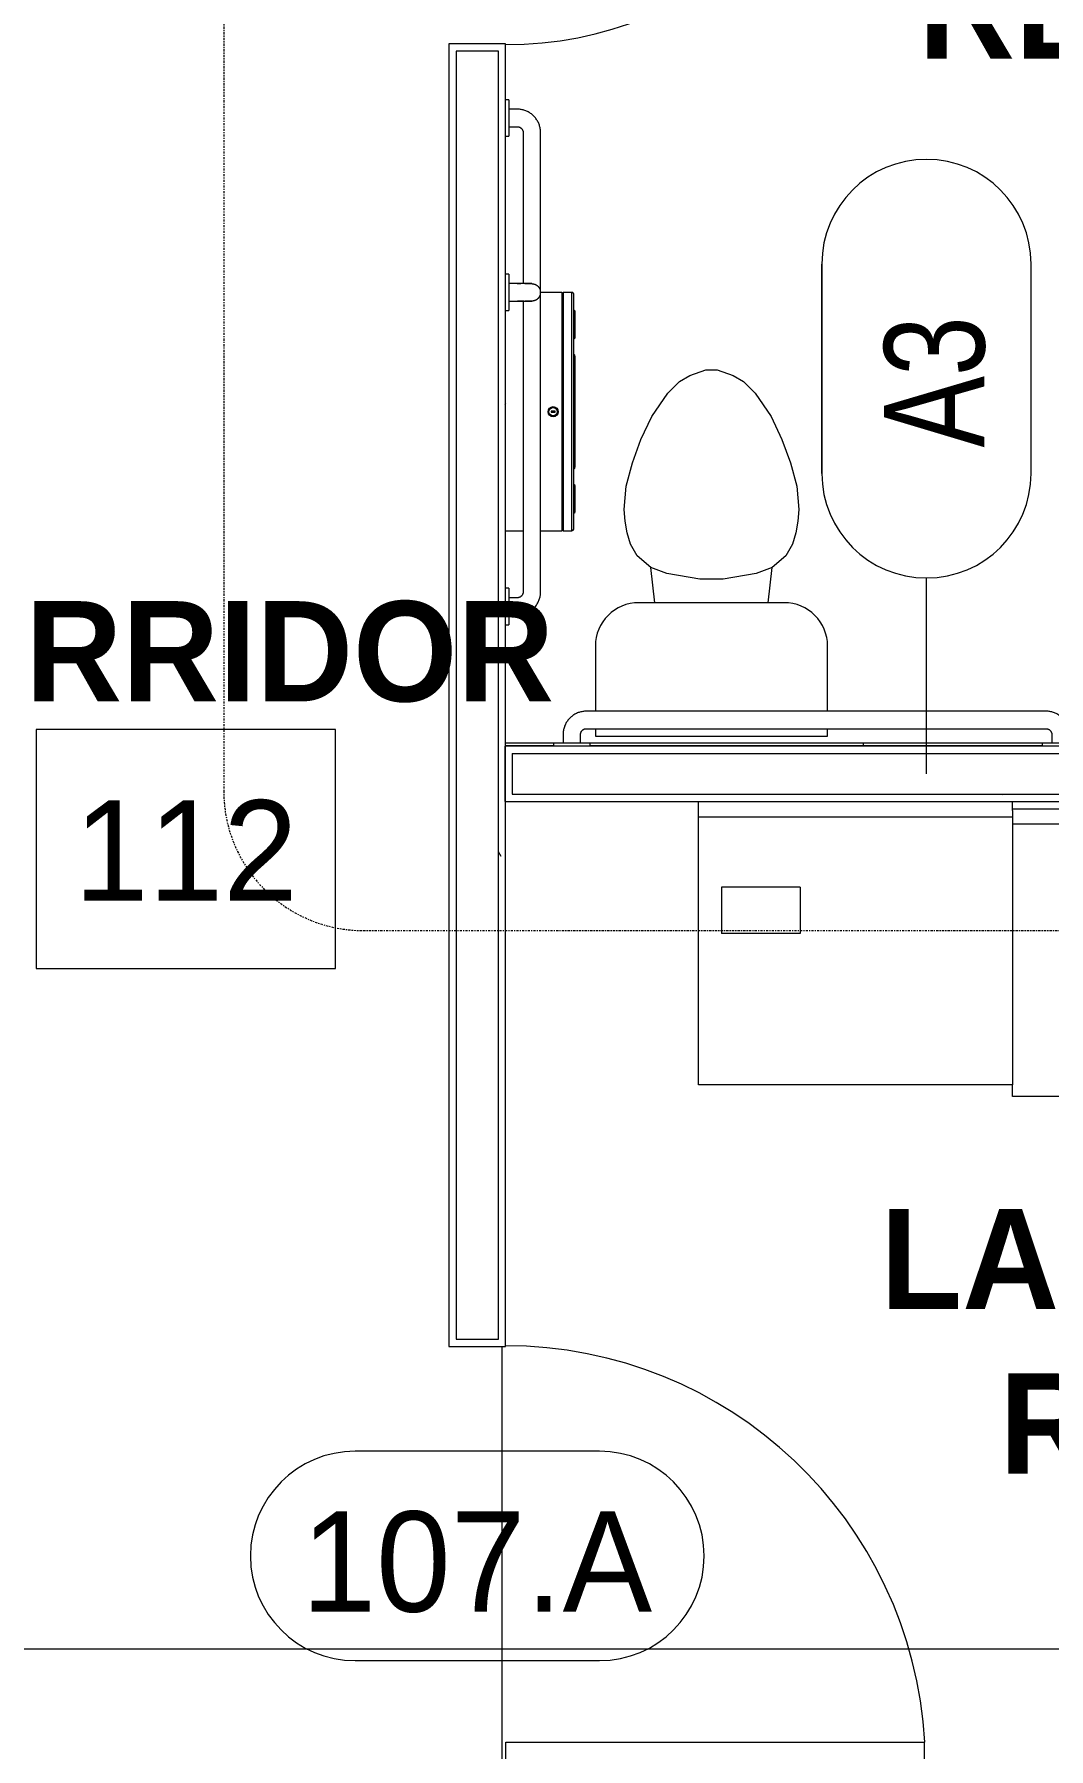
# Model space of a CAD drawing. Header units: inches. Extents: x 23906 to 26777, y -23220 to -20467.
# Drawn here: x 25134.3 to 25221.5, y -22551.6 to -22404.2 of the extents above; entities that cross this region are included whole.
import ezdxf

# ---------------------------------------------------------------- set-up
doc = ezdxf.new("R2010")
doc.units = ezdxf.units.IN
doc.header["$MEASUREMENT"] = 0
doc.linetypes.add('Dash Dot 3_16_', pattern=[0.3125, 0.1875, -0.0625, 0, -0.0625])
doc.linetypes.add('Grid Line 1_2_', pattern=[0.875, 0.5, -0.125, 0.125, -0.125])
for name, color, linetype, lineweight in [('A-ANNO-SYMB', 150, 'Continuous', 9), ('A-AREA-IDEN', 2, 'Continuous', 9), ('A-DOOR', 31, 'Continuous', 20), ('A-DOOR-IDEN', 31, 'Continuous', 9), ('A-FLOR', 192, 'Continuous', 20), ('A-WALL', 113, 'Continuous', 20), ('A-WALL-IDEN', 211, 'Continuous', 9), ('A-WALL-PATT', 111, 'Continuous', 50), ('I-WALL', 2, 'Continuous', 20), ('P-SANR-FIXT', 6, 'Continuous', 20), ('Q-SPCQ', 91, 'Continuous', 20), ('S-GRID', 1, 'Continuous', 9)]:
    doc.layers.add(name, color=color, linetype=linetype, lineweight=lineweight)
doc.styles.add('Century Gothic', font='GOTHIC.TTF', dxfattribs={"height": 8.622671})
doc.styles.add('Century Gothic_1', font='GOTHIC.TTF', dxfattribs={"width": 0.8, "height": 8.622671})
doc.styles.add('Century Gothic_B', font='GOTHICB.TTF', dxfattribs={"height": 8.616719})
pattern_1 = [(0, (0, 0), (30.72, 7.68), [1.267, -21.773, 1.267, -21.773, -122.88]), (0, (0, 0), (30.72, 7.68), [-46.08, 1.267, -44.813, 1.267, -21.773, -53.76]), (0, (0, 0), (30.72, 7.68), [-115.2, 1.267, -14.093, 1.267, -37.133]), (120, (11.52, 3.84), (-22.0110751, 22.7643004), [1.267, -21.773, 1.267, -21.773, -122.88]), (120, (11.52, 3.84), (-22.0110751, 22.7643004), [-46.08, 1.267, -44.813, 1.267, -21.773, -53.76]), (120, (11.52, 3.84), (-22.0110751, 22.7643004), [-115.2, 1.267, -14.093, 1.267, -37.133]), (240, (15.36, 19.2), (-8.7089249, -30.4443004), [1.267, -21.773, 1.267, -21.773, -122.88]), (240, (15.36, 19.2), (-8.7089249, -30.4443004), [-46.08, 1.267, -44.813, 1.267, -21.773, -53.76]), (240, (15.36, 19.2), (-8.7089249, -30.4443004), [-115.2, 1.267, -14.093, 1.267, -37.133])]

# ---------------------------------------------------------------- blocks, each defined once
blk = doc.blocks.new('Toilet-Domestic-3D - Toilet-Domestic-3D-V31-Enlarged First Floor Plan _East_')
at = {"layer": 'P-SANR-FIXT', "color": 43, "lineweight": 13}
for p, q in [((-1.87, 11.5), (-0.5, 12)), ((-0.5, 12), (0.5, 12)), ((0.5, 12), (1.87, 11.5)), ((-3.74, 10), (-2.74, 11)), ((-2.74, 11), (-1.87, 11.5)), ((1.87, 11.5), (2.74, 11)), ((2.74, 11), (3.74, 10)), ((-5.13, 8), (-3.74, 10)), ((3.74, 10), (5.13, 8)), ((-6.06, 6), (-5.13, 8)), ((5.13, 8), (6.06, 6)), ((-6.79, 4), (-6.06, 6)), ((6.06, 6), (6.79, 4)), ((-7.33, 1.99), (-6.79, 4)), ((6.79, 4), (7.33, 1.99)), ((-7.5, 0), (-7.33, 1.99)), ((7.33, 1.99), (7.5, 0)), ((-7.41, -1), (-7.5, 0)), ((-7.24, -2), (-7.41, -1)), ((7.41, -1), (7.24, -2)), ((7.5, 0), (7.41, -1)), ((-6.97, -3), (-7.24, -2)), ((7.24, -2), (6.97, -3)), ((-6.4, -4), (-6.97, -3)), ((-5.21, -5), (-6.4, -4)), ((6.4, -4), (5.21, -5)), ((6.97, -3), (6.4, -4)), ((-3.84, -5.5), (-5.21, -5)), ((-4.86, -8.02), (-5.21, -5)), ((-1, -6), (-3.84, -5.5)), ((3.84, -5.5), (1, -6)), ((5.21, -5), (3.84, -5.5)), ((4.86, -8.02), (5.21, -5)), ((1, -6), (-1, -6)), ((6.25, -8.02), (-6.25, -8.02)), ((-9.98, -11.75), (-9.98, -17.35)), ((9.98, -17.35), (9.98, -11.75)), ((-9.98, -18.85), (-9.98, -19.48)), ((9.98, -19.48), (9.98, -18.85)), ((-9.98, -19.48), (9.98, -19.48))]:
    blk.add_line(p, q, dxfattribs=at)
for centre, start, end in [((-6.25, -11.75), 90, 180), ((6.25, -11.75), 0, 90)]:
    blk.add_arc(centre, 3.73, start, end, dxfattribs=at)
blk = doc.blocks.new('817_Grab_Bars - 8170-001420-V32-Enlarged First Floor Plan _East_')
at = {"layer": 'Q-SPCQ', "color": 43, "lineweight": 13}
for p, q in [((25508.48, -22643.55), (25507.77, -22643.55)), ((25508.77, -22642.74), (25508.48, -22642.74)), ((25508.48, -22644.3), (25508.48, -22642.74)), ((25507.77, -22645.05), (25508.48, -22645.05)), ((25508.48, -22645.87), (25508.48, -22644.3)), ((25505.77, -22645.55), (25505.77, -22685.05)), ((25507.27, -22685.05), (25507.27, -22645.55)), ((25508.48, -22645.87), (25508.77, -22645.87)), ((25508.77, -22684.74), (25508.48, -22684.74)), ((25508.48, -22686.3), (25508.48, -22684.74)), ((25508.48, -22685.55), (25507.77, -22685.55)), ((25508.48, -22687.87), (25508.48, -22686.3)), ((25507.77, -22687.05), (25508.48, -22687.05)), ((25508.48, -22687.87), (25508.77, -22687.87))]:
    blk.add_line(p, q, dxfattribs=at)
at = {"layer": 'Q-SPCQ', "color": 43, "lineweight": 13, "flags": 128}
for points in [[(25507.77, -22643.55), (25507.69, -22643.55), (25507.61, -22643.56), (25507.53, -22643.57), (25507.45, -22643.58), (25507.37, -22643.59), (25507.29, -22643.61), (25507.21, -22643.63), (25507.14, -22643.65), (25507.06, -22643.68), (25506.99, -22643.71), (25506.91, -22643.74), (25506.84, -22643.78), (25506.77, -22643.82), (25506.7, -22643.86), (25506.64, -22643.9), (25506.57, -22643.95), (25506.51, -22644), (25506.45, -22644.05), (25506.39, -22644.1), (25506.33, -22644.16), (25506.28, -22644.22), (25506.22, -22644.28), (25506.17, -22644.34), (25506.13, -22644.41), (25506.08, -22644.47), (25506.04, -22644.54), (25506, -22644.61), (25505.97, -22644.68), (25505.93, -22644.75), (25505.9, -22644.83), (25505.87, -22644.9), (25505.85, -22644.98), (25505.83, -22645.06), (25505.81, -22645.13), (25505.79, -22645.21), (25505.78, -22645.29), (25505.77, -22645.37), (25505.77, -22645.45), (25505.77, -22645.53), (25505.77, -22645.55)], [(25507.27, -22645.55), (25507.27, -22645.53), (25507.27, -22645.51), (25507.27, -22645.49), (25507.27, -22645.47), (25507.28, -22645.45), (25507.28, -22645.43), (25507.28, -22645.41), (25507.29, -22645.4), (25507.3, -22645.38), (25507.3, -22645.36), (25507.31, -22645.34), (25507.32, -22645.32), (25507.33, -22645.3), (25507.34, -22645.29), (25507.35, -22645.27), (25507.36, -22645.25), (25507.38, -22645.24), (25507.39, -22645.22), (25507.4, -22645.21), (25507.42, -22645.19), (25507.43, -22645.18), (25507.45, -22645.17), (25507.46, -22645.16), (25507.48, -22645.14), (25507.5, -22645.13), (25507.51, -22645.12), (25507.53, -22645.11), (25507.55, -22645.1), (25507.57, -22645.09), (25507.58, -22645.09), (25507.6, -22645.08), (25507.62, -22645.07), (25507.64, -22645.07), (25507.66, -22645.06), (25507.68, -22645.06), (25507.7, -22645.06), (25507.72, -22645.05), (25507.74, -22645.05), (25507.76, -22645.05), (25507.77, -22645.05)], [(25505.77, -22685.05), (25505.77, -22685.13), (25505.77, -22685.21), (25505.78, -22685.29), (25505.79, -22685.37), (25505.81, -22685.45), (25505.82, -22685.53), (25505.84, -22685.61), (25505.87, -22685.68), (25505.89, -22685.76), (25505.92, -22685.83), (25505.96, -22685.9), (25505.99, -22685.98), (25506.03, -22686.05), (25506.07, -22686.12), (25506.11, -22686.18), (25506.16, -22686.25), (25506.21, -22686.31), (25506.26, -22686.37), (25506.32, -22686.43), (25506.37, -22686.49), (25506.43, -22686.54), (25506.49, -22686.59), (25506.55, -22686.64), (25506.62, -22686.69), (25506.68, -22686.74), (25506.75, -22686.78), (25506.82, -22686.82), (25506.89, -22686.85), (25506.97, -22686.89), (25507.04, -22686.92), (25507.12, -22686.94), (25507.19, -22686.97), (25507.27, -22686.99), (25507.35, -22687.01), (25507.43, -22687.02), (25507.5, -22687.04), (25507.58, -22687.04), (25507.66, -22687.05), (25507.74, -22687.05), (25507.77, -22687.05)], [(25507.77, -22685.55), (25507.75, -22685.55), (25507.73, -22685.55), (25507.71, -22685.55), (25507.69, -22685.55), (25507.67, -22685.54), (25507.65, -22685.54), (25507.63, -22685.53), (25507.61, -22685.53), (25507.59, -22685.52), (25507.57, -22685.51), (25507.55, -22685.51), (25507.53, -22685.5), (25507.52, -22685.49), (25507.5, -22685.48), (25507.48, -22685.47), (25507.47, -22685.45), (25507.45, -22685.44), (25507.44, -22685.43), (25507.42, -22685.42), (25507.41, -22685.4), (25507.39, -22685.39), (25507.38, -22685.37), (25507.37, -22685.36), (25507.36, -22685.34), (25507.34, -22685.32), (25507.33, -22685.31), (25507.32, -22685.29), (25507.32, -22685.27), (25507.31, -22685.25), (25507.3, -22685.23), (25507.29, -22685.22), (25507.29, -22685.2), (25507.28, -22685.18), (25507.28, -22685.16), (25507.27, -22685.14), (25507.27, -22685.12), (25507.27, -22685.1), (25507.27, -22685.08), (25507.27, -22685.06), (25507.27, -22685.05)]]:
    blk.add_lwpolyline(points, dxfattribs=at)
blk = doc.blocks.new('817_Grab_Bars - 8170-001420-25752-Enlarged First Floor Plan _East_')
at = {"layer": 'Q-SPCQ', "color": 43, "lineweight": 13}
for p, q in [((25495.52, -22688.3), (25456.02, -22688.3)), ((25453.2, -22691.02), (25453.2, -22691.3)), ((25453.2, -22691.02), (25454.77, -22691.02)), ((25454.02, -22690.3), (25454.02, -22691.02)), ((25454.77, -22691.02), (25456.33, -22691.02)), ((25455.52, -22691.02), (25455.52, -22690.3)), ((25456.02, -22689.8), (25469.02, -22689.8)), ((25456.33, -22691.3), (25456.33, -22691.02)), ((25470.51, -22689.8), (25495.52, -22689.8)), ((25495.2, -22691.02), (25495.2, -22691.3)), ((25495.2, -22691.02), (25496.77, -22691.02)), ((25496.02, -22690.3), (25496.02, -22691.02)), ((25496.77, -22691.02), (25498.33, -22691.02)), ((25497.52, -22691.02), (25497.52, -22690.3)), ((25498.33, -22691.3), (25498.33, -22691.02))]:
    blk.add_line(p, q, dxfattribs=at)
at = {"layer": 'Q-SPCQ', "color": 43, "lineweight": 13, "flags": 128}
for points in [[(25456.02, -22688.3), (25455.94, -22688.3), (25455.86, -22688.31), (25455.78, -22688.32), (25455.7, -22688.33), (25455.62, -22688.34), (25455.54, -22688.36), (25455.46, -22688.38), (25455.39, -22688.4), (25455.31, -22688.43), (25455.24, -22688.46), (25455.16, -22688.49), (25455.09, -22688.53), (25455.02, -22688.57), (25454.95, -22688.61), (25454.89, -22688.65), (25454.82, -22688.7), (25454.76, -22688.75), (25454.7, -22688.8), (25454.64, -22688.85), (25454.58, -22688.91), (25454.53, -22688.97), (25454.47, -22689.03), (25454.42, -22689.09), (25454.38, -22689.16), (25454.33, -22689.22), (25454.29, -22689.29), (25454.25, -22689.36), (25454.22, -22689.43), (25454.18, -22689.5), (25454.15, -22689.58), (25454.12, -22689.65), (25454.1, -22689.73), (25454.08, -22689.81), (25454.06, -22689.88), (25454.04, -22689.96), (25454.03, -22690.04), (25454.02, -22690.12), (25454.02, -22690.2), (25454.02, -22690.28), (25454.02, -22690.3)], [(25497.52, -22690.3), (25497.51, -22690.22), (25497.51, -22690.14), (25497.5, -22690.06), (25497.49, -22689.98), (25497.48, -22689.91), (25497.46, -22689.83), (25497.44, -22689.75), (25497.41, -22689.67), (25497.39, -22689.6), (25497.36, -22689.52), (25497.32, -22689.45), (25497.29, -22689.38), (25497.25, -22689.31), (25497.21, -22689.24), (25497.17, -22689.17), (25497.12, -22689.11), (25497.07, -22689.05), (25497.02, -22688.98), (25496.96, -22688.92), (25496.91, -22688.87), (25496.85, -22688.81), (25496.79, -22688.76), (25496.73, -22688.71), (25496.66, -22688.66), (25496.6, -22688.62), (25496.53, -22688.58), (25496.46, -22688.54), (25496.39, -22688.5), (25496.31, -22688.47), (25496.24, -22688.44), (25496.16, -22688.41), (25496.09, -22688.39), (25496.01, -22688.37), (25495.93, -22688.35), (25495.86, -22688.33), (25495.78, -22688.32), (25495.7, -22688.31), (25495.62, -22688.31), (25495.54, -22688.3), (25495.52, -22688.3)], [(25455.52, -22690.3), (25455.52, -22690.28), (25455.52, -22690.26), (25455.52, -22690.24), (25455.52, -22690.22), (25455.53, -22690.2), (25455.53, -22690.18), (25455.53, -22690.16), (25455.54, -22690.15), (25455.55, -22690.13), (25455.55, -22690.11), (25455.56, -22690.09), (25455.57, -22690.07), (25455.58, -22690.05), (25455.59, -22690.04), (25455.6, -22690.02), (25455.61, -22690), (25455.63, -22689.99), (25455.64, -22689.97), (25455.65, -22689.96), (25455.67, -22689.94), (25455.68, -22689.93), (25455.7, -22689.92), (25455.71, -22689.91), (25455.73, -22689.89), (25455.75, -22689.88), (25455.76, -22689.87), (25455.78, -22689.86), (25455.8, -22689.85), (25455.82, -22689.84), (25455.83, -22689.84), (25455.85, -22689.83), (25455.87, -22689.82), (25455.89, -22689.82), (25455.91, -22689.81), (25455.93, -22689.81), (25455.95, -22689.81), (25455.97, -22689.8), (25455.99, -22689.8), (25456.01, -22689.8), (25456.02, -22689.8)], [(25495.52, -22689.8), (25495.54, -22689.8), (25495.56, -22689.8), (25495.58, -22689.81), (25495.59, -22689.81), (25495.61, -22689.81), (25495.63, -22689.82), (25495.65, -22689.82), (25495.67, -22689.83), (25495.69, -22689.83), (25495.71, -22689.84), (25495.73, -22689.85), (25495.75, -22689.86), (25495.76, -22689.87), (25495.78, -22689.88), (25495.8, -22689.89), (25495.81, -22689.9), (25495.83, -22689.91), (25495.84, -22689.93), (25495.86, -22689.94), (25495.87, -22689.95), (25495.89, -22689.97), (25495.9, -22689.98), (25495.91, -22690), (25495.92, -22690.02), (25495.94, -22690.03), (25495.95, -22690.05), (25495.96, -22690.07), (25495.97, -22690.08), (25495.97, -22690.1), (25495.98, -22690.12), (25495.99, -22690.14), (25495.99, -22690.16), (25496, -22690.18), (25496, -22690.2), (25496.01, -22690.22), (25496.01, -22690.24), (25496.01, -22690.26), (25496.01, -22690.28), (25496.02, -22690.3), (25496.02, -22690.3)]]:
    blk.add_lwpolyline(points, dxfattribs=at)
blk = doc.blocks.new('Dispenser-Toilet_Tissue-Frost_Products_LTD_-Jumbo-169 - Steel-Brushed-Stainless_Steel-39538-Enlarged First Floor Plan _East_')
at = {"layer": 'Q-SPCQ', "color": 43, "lineweight": 13}
for p, q in [((25490.26, -22685.6), (25469.77, -22685.6)), ((25469.77, -22685.6), (25469.77, -22686.37)), ((25469.77, -22686.37), (25469.83, -22686.37)), ((25469.77, -22686.46), (25490.26, -22686.46)), ((25469.77, -22686.46), (25469.77, -22688.3)), ((25469.83, -22686.37), (25490.21, -22686.37)), ((25469.83, -22686.37), (25469.83, -22686.4)), ((25490.21, -22686.4), (25469.83, -22686.4)), ((25471.28, -22685.44), (25469.93, -22685.44)), ((25488.75, -22685.44), (25471.28, -22685.44)), ((25473.61, -22685.34), (25471.44, -22685.34)), ((25475.08, -22685.44), (25473.77, -22685.44)), ((25484.77, -22685.34), (25475.26, -22685.34)), ((25486.26, -22685.44), (25484.95, -22685.44)), ((25488.59, -22685.34), (25486.42, -22685.34)), ((25490.11, -22685.44), (25488.75, -22685.44)), ((25490.21, -22686.4), (25490.21, -22686.37)), ((25490.21, -22686.37), (25490.26, -22686.37)), ((25490.26, -22686.37), (25490.26, -22685.6)), ((25490.26, -22688.3), (25490.26, -22686.46)), ((25480.06, -22687.06), (25479.98, -22687.06)), ((25479.98, -22687.06), (25479.98, -22687.4)), ((25479.98, -22687.4), (25480.06, -22687.4)), ((25480.06, -22687.4), (25480.06, -22687.06)), ((25490.26, -22691.3), (25490.26, -22689.8))]:
    blk.add_line(p, q, dxfattribs=at)
for radius in [0.438, 0.358]:
    blk.add_circle((25480.02, -22687.22), radius, dxfattribs=at)
for centre, radius, start, end in [((25469.93, -22685.6), 0.16, 90, 180), ((25469.83, -22686.46), 0.06, 90, 180), ((25471.44, -22685.52), 0.18, 90, 153.6122), ((25472.99, -22685.46), 0.118, 100.8116, 172.3569), ((25472.99, -22685.49), 0.151, 19.6341, 87.321), ((25473.01, -22685.49), 0.151, 19.6341, 86.8331), ((25473.02, -22685.52), 0.18, 26.3878, 90), ((25473.59, -22685.46), 0.119, 100.0401, 171.5195), ((25473.59, -22685.49), 0.151, 19.6341, 87.321), ((25473.6, -22685.49), 0.151, 19.6341, 87.321), ((25473.61, -22685.52), 0.18, 26.3878, 90), ((25475.26, -22685.56), 0.22, 90, 146.9443), ((25484.77, -22685.56), 0.22, 33.0557, 90), ((25486.42, -22685.52), 0.18, 90, 153.6122), ((25486.43, -22685.49), 0.151, 92.679, 160.3659), ((25486.44, -22685.49), 0.151, 92.679, 160.3659), ((25486.44, -22685.46), 0.119, 8.4805, 79.9599), ((25487.01, -22685.52), 0.18, 90, 153.6084), ((25487.02, -22685.49), 0.151, 93.1667, 160.3726), ((25487.04, -22685.49), 0.151, 92.679, 160.3653), ((25487.04, -22685.46), 0.118, 7.6431, 79.1884), ((25488.59, -22685.52), 0.18, 26.3878, 90), ((25490.1, -22685.6), 0.16, 0, 89.0019), ((25490.2, -22686.46), 0.0601, 0, 87.3185)]:
    blk.add_arc(centre, radius, start, end, dxfattribs=at)
blk = doc.blocks.new('817_Grab_Bars - 8170-001180-V34-Enlarged First Floor Plan _East_')
at = {"layer": 'Q-SPCQ', "color": 43, "lineweight": 13}
for p, q in [((25468.2, -22631.3), (25468.2, -22631.58)), ((25471.33, -22631.58), (25468.2, -22631.58)), ((25469.02, -22631.58), (25469.02, -22632.3)), ((25470.52, -22632.3), (25470.52, -22631.58)), ((25471.33, -22631.58), (25471.33, -22631.3))]:
    blk.add_line(p, q, dxfattribs=at)
at = {"layer": 'Q-SPCQ', "color": 43, "lineweight": 13, "flags": 128}
for points in [[(25469.02, -22632.3), (25469.02, -22632.35), (25469.02, -22632.4), (25469.02, -22632.45), (25469.02, -22632.5), (25469.02, -22632.55), (25469.02, -22632.6), (25469.02, -22632.65), (25469.02, -22632.7), (25469.02, -22632.74), (25469.02, -22632.79), (25469.02, -22632.84), (25469.02, -22632.88), (25469.02, -22632.92), (25469.02, -22632.97), (25469.02, -22633.01), (25469.02, -22633.05), (25469.02, -22633.09), (25469.02, -22633.13), (25469.02, -22633.16), (25469.02, -22633.2), (25469.02, -22633.23), (25469.02, -22633.27), (25469.02, -22633.3), (25469.02, -22633.33), (25469.02, -22633.35), (25469.02, -22633.38), (25469.02, -22633.41), (25469.02, -22633.43), (25469.02, -22633.45), (25469.02, -22633.47), (25469.02, -22633.49), (25469.02, -22633.5), (25469.02, -22633.51), (25469.02, -22633.53), (25469.02, -22633.53), (25469.02, -22633.54), (25469.02, -22633.55), (25469.02, -22633.55), (25469.02, -22633.55)], [(25469.02, -22632.89), (25469.02, -22632.85), (25469.02, -22632.8), (25469.02, -22632.76), (25469.02, -22632.71), (25469.02, -22632.66), (25469.02, -22632.61), (25469.02, -22632.56), (25469.02, -22632.52), (25469.02, -22632.47), (25469.02, -22632.42), (25469.02, -22632.37), (25469.02, -22632.32)], [(25469.02, -22633.55), (25469.02, -22633.55), (25469.02, -22633.55), (25469.02, -22633.54), (25469.02, -22633.54), (25469.02, -22633.53), (25469.02, -22633.52), (25469.02, -22633.5), (25469.02, -22633.49), (25469.02, -22633.47), (25469.02, -22633.45), (25469.02, -22633.43), (25469.02, -22633.41), (25469.02, -22633.39), (25469.02, -22633.36), (25469.02, -22633.33), (25469.02, -22633.31), (25469.02, -22633.27), (25469.02, -22633.24), (25469.02, -22633.21), (25469.02, -22633.17), (25469.02, -22633.14), (25469.02, -22633.1), (25469.02, -22633.06), (25469.02, -22633.02), (25469.02, -22632.98)], [(25469.53, -22634.26), (25469.5, -22634.25), (25469.47, -22634.24), (25469.45, -22634.23), (25469.42, -22634.22), (25469.39, -22634.2), (25469.37, -22634.19), (25469.34, -22634.17), (25469.32, -22634.15), (25469.29, -22634.14), (25469.27, -22634.12), (25469.25, -22634.1), (25469.23, -22634.08), (25469.21, -22634.05), (25469.19, -22634.03), (25469.17, -22634.01), (25469.15, -22633.98), (25469.13, -22633.96), (25469.12, -22633.93), (25469.1, -22633.91), (25469.09, -22633.88), (25469.08, -22633.85), (25469.07, -22633.82), (25469.06, -22633.8), (25469.05, -22633.77), (25469.04, -22633.74), (25469.03, -22633.71), (25469.03, -22633.68), (25469.02, -22633.65), (25469.02, -22633.62), (25469.02, -22633.59), (25469.02, -22633.56), (25469.02, -22633.55)], [(25470.52, -22633.55), (25470.51, -22633.58), (25470.51, -22633.61), (25470.51, -22633.64), (25470.51, -22633.67), (25470.5, -22633.7), (25470.49, -22633.73), (25470.49, -22633.76), (25470.48, -22633.79), (25470.47, -22633.82), (25470.46, -22633.84), (25470.44, -22633.87), (25470.43, -22633.9), (25470.42, -22633.93), (25470.4, -22633.95), (25470.38, -22633.98), (25470.37, -22634), (25470.35, -22634.02), (25470.33, -22634.05), (25470.31, -22634.07), (25470.29, -22634.09), (25470.27, -22634.11), (25470.24, -22634.13), (25470.22, -22634.15), (25470.2, -22634.17), (25470.17, -22634.18), (25470.14, -22634.2), (25470.12, -22634.21), (25470.09, -22634.23), (25470.06, -22634.24), (25470.04, -22634.25), (25470.01, -22634.26), (25469.98, -22634.27), (25469.95, -22634.28)], [(25470.52, -22633.55), (25470.52, -22633.55), (25470.52, -22633.55), (25470.52, -22633.54), (25470.52, -22633.54), (25470.52, -22633.53), (25470.52, -22633.52), (25470.52, -22633.5), (25470.52, -22633.49), (25470.52, -22633.47), (25470.52, -22633.45), (25470.52, -22633.43), (25470.52, -22633.41), (25470.52, -22633.39), (25470.52, -22633.36), (25470.52, -22633.33), (25470.52, -22633.31), (25470.52, -22633.27), (25470.52, -22633.24), (25470.52, -22633.21), (25470.52, -22633.17), (25470.52, -22633.14), (25470.52, -22633.1), (25470.52, -22633.06), (25470.52, -22633.02), (25470.52, -22632.98), (25470.52, -22632.94), (25470.52, -22632.89), (25470.52, -22632.85), (25470.52, -22632.8), (25470.52, -22632.76), (25470.52, -22632.71), (25470.52, -22632.66), (25470.52, -22632.61), (25470.52, -22632.56), (25470.52, -22632.52), (25470.52, -22632.47), (25470.52, -22632.42), (25470.52, -22632.37), (25470.52, -22632.32), (25470.52, -22632.3)], [(25470.52, -22632.3), (25470.52, -22632.35), (25470.52, -22632.4), (25470.52, -22632.45), (25470.52, -22632.5), (25470.52, -22632.55), (25470.52, -22632.6)], [(25470.52, -22632.97), (25470.52, -22633.01), (25470.52, -22633.05), (25470.52, -22633.09), (25470.52, -22633.13), (25470.52, -22633.16), (25470.52, -22633.2), (25470.52, -22633.23), (25470.52, -22633.27), (25470.52, -22633.3), (25470.52, -22633.33), (25470.52, -22633.35), (25470.52, -22633.38), (25470.52, -22633.41), (25470.52, -22633.43), (25470.52, -22633.45), (25470.52, -22633.47), (25470.52, -22633.49), (25470.52, -22633.5), (25470.52, -22633.51), (25470.52, -22633.53), (25470.52, -22633.53), (25470.52, -22633.54), (25470.52, -22633.55), (25470.52, -22633.55), (25470.52, -22633.55)]]:
    blk.add_lwpolyline(points, dxfattribs=at)
blk = doc.blocks.new('Locker Rooms and Restrooms_rvt-1-Enlarged First Floor Plan _East_')
at = {"layer": 'A-WALL-PATT', "lineweight": 9}
h = blk.add_hatch(dxfattribs=at)
h.set_pattern_fill('FP_8', color=8, style=0, pattern_type=2)
h.set_pattern_definition(pattern_1)
h.paths.add_polyline_path([(25175.39, -22469.55), (25175.39, -22466.05), (25262.02, -22466.05), (25262.02, -22465.43), (25174.77, -22465.43), (25174.77, -22469.55)], flags=0)
h.paths.add_polyline_path([(25266.05, -22466.05), (25266.05, -22465.43), (25265.52, -22465.43), (25265.52, -22466.05)], flags=0)
h = blk.add_hatch(dxfattribs=at)
h.set_pattern_fill('FP_26', color=8, style=0, pattern_type=2)
h.set_pattern_definition([(180, (25265.515, -22477.428), (48, -24), [48, 0, 0, 0]), (270, (25241.515, -22465.43), (48, 3e-15), [12, -12]), (270, (25253.515, -22477.43), (48, 3e-15), [12, -12]), (270, (25229.515, -22477.43), (48, 3e-15), [12, -12]), (180, (25265.515, -22489.428), (48, -24), [48, 0, 0, 0]), (270, (25217.515, -22465.43), (48, 3e-15), [12, -12])])
h.paths.add_polyline_path([(25174.83, -22465.43), (25178.95, -22465.43), (25178.95, -22465.18), (25174.83, -22465.18)], flags=0)
h.paths.add_polyline_path([(25261.39, -22465.43), (25261.39, -22465.18), (25255.17, -22465.18), (25255.17, -22465.43), (25260.23, -22465.43)], flags=0)
h.paths.add_polyline_path([(25182.08, -22465.43), (25220.95, -22465.43), (25220.95, -22465.18), (25182.08, -22465.18)], flags=0)
h.paths.add_polyline_path([(25232.93, -22465.43), (25232.93, -22465.18), (25224.08, -22465.18), (25224.08, -22465.43), (25226.53, -22465.43)], flags=0)
h = blk.add_hatch(dxfattribs=at)
h.set_pattern_fill('FP_8', color=8, style=0, pattern_type=2)
h.set_pattern_definition(pattern_1)
h.paths.add_polyline_path([(25184.4, -22470.18), (25266.05, -22470.18), (25266.05, -22469.55), (25174.77, -22469.55), (25174.77, -22470.18), (25175.98, -22470.18)], flags=0)
at = {"layer": 'A-WALL', "color": 43, "lineweight": 13}
for p, q in [((25178.95, -22465.18), (25174.83, -22465.18)), ((25220.95, -22465.18), (25182.08, -22465.18))]:
    blk.add_line(p, q, dxfattribs=at)
at = {"layer": 'A-WALL', "color": 7}
for p, q in [((25175.39, -22466.05), (25175.39, -22469.55)), ((25175.39, -22466.05), (25262.02, -22466.05)), ((25175.39, -22469.55), (25266.05, -22469.55))]:
    blk.add_line(p, q, dxfattribs=at)
at = {"layer": 'I-WALL', "color": 7}
for p, q in [((25261.39, -22465.43), (25174.77, -22465.43)), ((25174.77, -22465.43), (25174.77, -22466.05)), ((25174.77, -22466.05), (25174.77, -22469.55)), ((25174.77, -22469.55), (25174.77, -22470.18)), ((25174.77, -22470.18), (25266.05, -22470.18))]:
    blk.add_line(p, q, dxfattribs=at)
at = {"color": 43, "lineweight": 13}
for name, p, rotation in [('817_Grab_Bars - 8170-001420-25752-Enlarged First Floor Plan _East_', (47866.13, 3043.34), 270), ('817_Grab_Bars - 8170-001180-V34-Enlarged First Floor Plan _East_', (2543.52, -47896.19), 90.00000000000034), ('Dispenser-Toilet_Tissue-Frost_Products_LTD_-Jumbo-169 - Steel-Brushed-Stainless_Steel-39538-Enlarged First Floor Plan _East_', (47866.13, 3043.34), 270), ('817_Grab_Bars - 8170-001420-V32-Enlarged First Floor Plan _East_', (47866.82, 3043.34), 270)]:
    blk.add_blockref(name, p, dxfattribs=dict(at, rotation=rotation))
blk.add_blockref('Toilet-Domestic-3D - Toilet-Domestic-3D-V31-Enlarged First Floor Plan _East_', (25192.52, -22445.08), dxfattribs=at)
blk = doc.blocks.new('Struct_Xcel_Sports Complex_rvt-1-Enlarged First Floor Plan _East_')
at = {"layer": 'A-FLOR', "color": 43, "lineweight": 13}
blk.add_line((25174.52, -22553.05), (25174.52, -22517.05), dxfattribs=at)
blk = doc.blocks.new('Single-Flush - 36_ x 84_-1318898-Enlarged First Floor Plan _East_')
at = {"layer": 'A-DOOR', "color": 7}
for p, q in [((16, 2.44), (16, 38.45)), ((18, 38.45), (16, 38.45)), ((18, 2.44), (18, 38.45)), ((18, 2.44), (16, 2.44))]:
    blk.add_line(p, q, dxfattribs=at)
at = {"layer": 'A-DOOR', "color": 43, "lineweight": 13}
blk.add_arc((18, 2.44), 36.07, 93.1789, 180, dxfattribs=at)
blk = doc.blocks.new('Single-Flush - 32_ x 84_-460923-Enlarged First Floor Plan _East_')
at = {"layer": 'A-DOOR', "color": 7}
for p, q in [((14, -2.44), (14, -34.44)), ((16, -2.44), (14, -2.44)), ((16, -2.44), (16, -34.44)), ((16, -34.44), (14, -34.44))]:
    blk.add_line(p, q, dxfattribs=at)
at = {"layer": 'A-DOOR', "color": 43, "lineweight": 13}
blk.add_arc((16, -2.44), 32.07, 180, 266.4241, dxfattribs=at)
blk = doc.blocks.new('Washing Machine - 26_x26_ - Private-V5-Enlarged First Floor Plan _East_')
at = {"layer": 'P-SANR-FIXT', "color": 43, "lineweight": 13}
for p, q in [((0.63, 13), (1.31, 13)), ((1.31, 13), (1.41, 13)), ((1.31, 13), (1.31, -13)), ((2.59, 13), (2.59, -13)), ((25, 13), (26, 13)), ((26, 13), (26, -13)), ((1.31, -13), (0.63, -13)), ((1.41, -13), (1.31, -13)), ((26, -13), (25, -13))]:
    blk.add_line(p, q, dxfattribs=at)
blk = doc.blocks.new('Dryer - 27_ x 25_ x 35_-V6-Enlarged First Floor Plan _East_')
at = {"layer": 'Q-SPCQ', "color": 43, "lineweight": 13}
for p, q in [((1.42, 0.11), (28.42, 0.11)), ((1.42, -23.48), (1.42, 0.11)), ((28.42, 0.11), (28.42, -24.26)), ((19.67, -12.89), (26.42, -12.89)), ((19.67, -16.89), (19.67, -12.89)), ((26.42, -16.89), (26.42, -12.89)), ((19.67, -16.89), (26.42, -16.89)), ((1.42, -22.89), (28.42, -22.89))]:
    blk.add_line(p, q, dxfattribs=at)
blk = doc.blocks.new('Door Tag - Door Tag-4658-Enlarged First Floor Plan _East_')
at = {"layer": 'A-DOOR-IDEN', "color": 153}
for p, q in [((0.109375, 0.09375), (-0.109375, 0.09375)), ((-0.109375, -0.09375), (0.109375, -0.09375))]:
    blk.add_line(p, q, dxfattribs=at)
for centre, start, end in [((-0.109375, 0), 90, 270), ((0.109375, 0), 270, 90)]:
    blk.add_arc(centre, 0.09375, start, end, dxfattribs=at)
blk = doc.blocks.new('Wall Tag - 1_4_-1369832-Enlarged First Floor Plan _East_')
at = {"layer": 'A-WALL-IDEN', "color": 153}
for p, q in [((-0.0822, 0.0968), (0.1053, 0.0968)), ((0.1053, 0.0968), (-0.0822, 0.0968)), ((-0.0822, -0.0907), (0.1053, -0.0907)), ((-0.0822, -0.0907), (0.1053, -0.0907))]:
    blk.add_line(p, q, dxfattribs=at)
for centre, start, end in [((-0.0822, 0.0031), 90, 270), ((-0.0822, 0.0031), 90, 270), ((0.1053, 0.0031), 270, 90), ((0.1053, 0.0031), 270, 90)]:
    blk.add_arc(centre, 0.0937, start, end, dxfattribs=at)

msp = doc.modelspace()

# ---------------------------------------------------------------- hatches: boundary and pattern name
at = {"layer": 'A-WALL-PATT', "lineweight": 9}
h = msp.add_hatch(dxfattribs=at)
h.set_pattern_fill('FP_8', color=8, style=0, pattern_type=2)
h.set_pattern_definition(pattern_1)
h.paths.add_polyline_path([(25169.95273, -22787.30281), (25170.57773, -22787.30281), (25170.57773, -22627.17781), (25169.95273, -22627.17781), (25169.95273, -22786.55281)], flags=0)
h.paths.add_polyline_path([(25169.95273, -22623.55281), (25170.57773, -22623.55281), (25170.57773, -22602.67781), (25172.39023, -22602.67781), (25172.39023, -22602.05281), (25169.95273, -22602.05281), (25169.95273, -22622.92781)], flags=0)
h.paths.add_polyline_path([(25172.39023, -22566.05281), (25172.39023, -22565.42781), (25170.57773, -22565.42781), (25170.57773, -22553.67781), (25172.39023, -22553.67781), (25172.39023, -22553.05281), (25169.95273, -22553.05281), (25169.95273, -22566.05281)], flags=0)
h.paths.add_polyline_path([(25169.95273, -22517.05281), (25172.39023, -22517.05281), (25172.39023, -22516.42781), (25170.57773, -22516.42781), (25170.57773, -22405.67781), (25172.39023, -22405.67781), (25172.39023, -22405.05281), (25169.95273, -22405.05281), (25169.95273, -22491.69267)], flags=0)
h.paths.add_polyline_path([(25169.95273, -22373.05281), (25172.39023, -22373.05281), (25172.39023, -22372.42781), (25170.57773, -22372.42781), (25170.57773, -22369.55281), (25169.95273, -22369.55281)], flags=0)
h = msp.add_hatch(dxfattribs=at)
h.set_pattern_fill('FP_8', color=8, style=0, pattern_type=2)
h.set_pattern_definition(pattern_1)
h.paths.add_polyline_path([(25174.20273, -22787.30281), (25174.82773, -22787.30281), (25174.82773, -22602.05281), (25172.39023, -22602.05281), (25172.39023, -22602.67781), (25174.20273, -22602.67781), (25174.20273, -22786.55281)], flags=0)
h.paths.add_polyline_path([(25174.82773, -22566.05281), (25174.82773, -22561.17781), (25174.20273, -22561.17781), (25174.20273, -22565.42781), (25172.39023, -22565.42781), (25172.39023, -22566.05281)], flags=0)
h.paths.add_polyline_path([(25174.20273, -22557.55281), (25174.82773, -22557.55281), (25174.82773, -22553.05281), (25172.39023, -22553.05281), (25172.39023, -22553.67781), (25174.20273, -22553.67781)], flags=0)
h.paths.add_polyline_path([(25172.39023, -22517.05281), (25174.82773, -22517.05281), (25174.82773, -22405.05281), (25172.39023, -22405.05281), (25172.39023, -22405.67781), (25174.20273, -22405.67781), (25174.20273, -22516.42781), (25172.39023, -22516.42781)], flags=0)
h.paths.add_polyline_path([(25172.39023, -22373.05281), (25174.82773, -22373.05281), (25174.82773, -22369.55281), (25170.57773, -22369.55281), (25170.57773, -22370.17781), (25174.20273, -22370.17781), (25174.20273, -22372.42781), (25172.39023, -22372.42781)], flags=0)

# ---------------------------------------------------------------- linework, layer by layer
at = {"layer": 'A-ANNO-SYMB', "linetype": 'Dash Dot 3_16_'}
for p, q in [((25150.59347, -22356.77125), (25150.59347, -22469.28469)), ((25162.59347, -22481.28469), (25321.25914, -22481.28469))]:
    msp.add_line(p, q, dxfattribs=at)
msp.add_arc((25162.59347, -22469.28469), 12, 180, 270, dxfattribs=at)
at = {"layer": 'A-AREA-IDEN', "flags": 128}
msp.add_lwpolyline([(25134.48695, -22463.98891), (25134.48695, -22484.56034), (25160.19695, -22484.56034), (25160.19695, -22463.98891)], close=True, dxfattribs=at)
at = {"layer": 'A-WALL', "color": 7}
for p, q in [((25174.20273, -22405.67781), (25170.57773, -22405.67781)), ((25170.57773, -22405.67781), (25170.57773, -22516.42781)), ((25174.20273, -22516.42781), (25174.20273, -22405.67781)), ((25170.57773, -22516.42781), (25174.20273, -22516.42781))]:
    msp.add_line(p, q, dxfattribs=at)
at = {"layer": 'A-WALL-IDEN', "color": 153}
msp.add_line((25211.00203, -22467.80281), (25211.00203, -22450.98419), dxfattribs=at)
at = {"layer": 'I-WALL', "color": 7}
for p, q in [((25174.82773, -22405.05281), (25169.95273, -22405.05281)), ((25169.95273, -22405.05281), (25169.95273, -22517.05281)), ((25174.82773, -22517.05281), (25174.82773, -22405.05281)), ((25169.95273, -22517.05281), (25174.82773, -22517.05281))]:
    msp.add_line(p, q, dxfattribs=at)
at = {"layer": 'S-GRID', "linetype": 'Grid Line 1_2_'}
for p, q in [((26486.39177, -22543.05281), (24012.51838, -22543.05281)), ((26583.90261, -22543.05281), (24110.3815, -22543.05281))]:
    msp.add_line(p, q, dxfattribs=at)

# ---------------------------------------------------------------- block references
at = {"layer": 'A-DOOR', "color": 250, "lineweight": 13}
for name, p, rotation in [('Single-Flush - 32_ x 84_-460923-Enlarged First Floor Plan _East_', (25172.39023, -22389.05281), 90), ('Single-Flush - 36_ x 84_-1318898-Enlarged First Floor Plan _East_', (25172.39023, -22535.05281), 270)]:
    msp.add_blockref(name, p, dxfattribs=dict(at, rotation=rotation))
at = {"layer": 'A-DOOR-IDEN', "color": 153, "xscale": 95.99999999999994, "yscale": 95.99999999999994, "zscale": 95.99999999999994}
msp.add_blockref('Door Tag - Door Tag-4658-Enlarged First Floor Plan _East_', (25172.39023, -22535.05281), dxfattribs=at)
at = {"layer": 'A-WALL-IDEN', "color": 153, "xscale": 95.99999999999994, "yscale": 95.99999999999994, "zscale": 95.99999999999994, "rotation": 89.99999999999991}
msp.add_blockref('Wall Tag - 1_4_-1369832-Enlarged First Floor Plan _East_', (25211.29574, -22434.08887), dxfattribs=at)
at = {"layer": 'P-SANR-FIXT', "color": 43, "lineweight": 13, "rotation": 270}
msp.add_blockref('Washing Machine - 26_x26_ - Private-V5-Enlarged First Floor Plan _East_', (25231.39023, -22469.55281), dxfattribs=at)
at = {"layer": 'Q-SPCQ', "color": 43, "lineweight": 13, "rotation": 180}
msp.add_blockref('Dryer - 27_ x 25_ x 35_-V6-Enlarged First Floor Plan _East_', (25219.81099, -22494.44104), dxfattribs=at)

# ---------------------------------------------------------------- texts
at = {"layer": 'A-AREA-IDEN', "attachment_point": 2}
for s, insert, char_height, width, line_spacing_factor, style in [('RESTROOM', (25243.58433, -22397.72213), 8.616719, 74.736, 0.984796, 'Century Gothic_B'), ('CORRIDOR', (25147.62798, -22452.96504), 8.616719, 74.412, 0.984796, 'Century Gothic_B'), ('112', (25147.34195, -22470.08053), 8.622671, 23.652, 0.984117, 'Century Gothic'), ('LAUNDRY\\PROOM', (25235.19683, -22505.21022), 8.616719, 63.936, 0.984796, 'Century Gothic_B')]:
    msp.add_mtext(s, dxfattribs=dict(at, insert=insert, char_height=char_height, width=width, line_spacing_factor=line_spacing_factor, style=style))
at = {"layer": 'A-DOOR-IDEN', "insert": (25172.3489, -22531.2215), "char_height": 8.622671, "width": 38.124, "attachment_point": 2, "line_spacing_factor": 0.984117, "style": 'Century Gothic'}
msp.add_mtext('107.A', dxfattribs=at)

# ---------------------------------------------------------------- next in the draw order: texts
at = {"layer": 'A-WALL-IDEN', "insert": (25207.36141, -22434.11773), "char_height": 8.622671, "width": 14.58, "attachment_point": 2, "rotation": 90, "line_spacing_factor": 0.984117, "style": 'Century Gothic_1', "bg_fill": 3, "box_fill_scale": 1.25, "bg_fill_color": 0, "bg_fill_transparency": 0}
msp.add_mtext('A3', dxfattribs=at)

# ---------------------------------------------------------------- next in the draw order: block references
at = {"lineweight": 5}
for name in ['Struct_Xcel_Sports Complex_rvt-1-Enlarged First Floor Plan _East_', 'Locker Rooms and Restrooms_rvt-1-Enlarged First Floor Plan _East_']:
    msp.add_blockref(name, (0, 0), dxfattribs=at)

doc.saveas('drawing.dxf')
